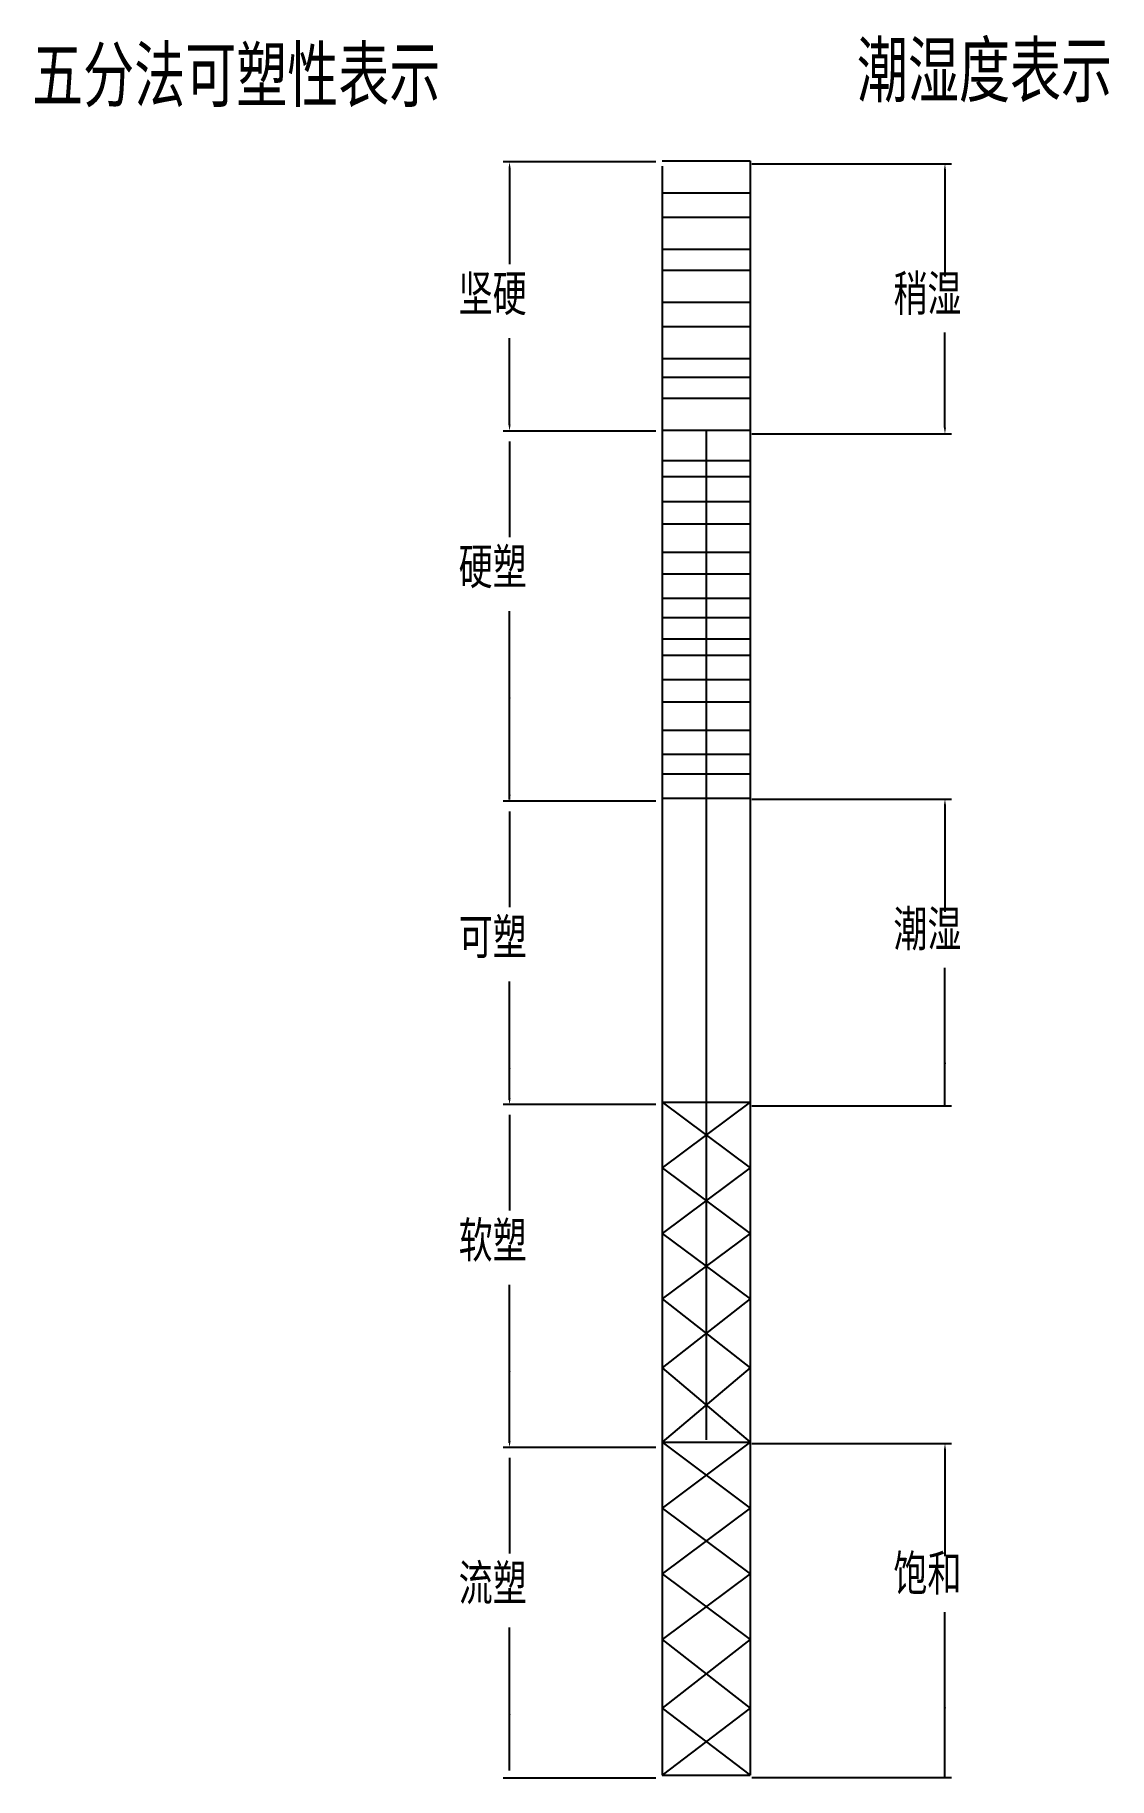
# Model space of a CAD drawing. Extents: x 0 to 30.2, y -49.2 to -0.3.
import ezdxf

# ---------------------------------------------------------------- set-up
doc = ezdxf.new("R2010")
doc.units = 0
doc.header["$MEASUREMENT"] = 0
doc.layers.get('0').update_dxf_attribs({"linetype": 'CONTINUOUS'})
doc.layers.get('DEFPOINTS').update_dxf_attribs({"linetype": 'CONTINUOUS'})
doc.styles.add('LZ_FONTS_FS', font='hxm.ttf', dxfattribs={"width": 0.7})

msp = doc.modelspace()

# ---------------------------------------------------------------- linework, layer by layer
at = {"color": 0, "linetype": 'BYBLOCK'}
for p, q in [((17.443, -3.868), (13.156, -3.868)), ((13.336, -4.048), (13.336, -6.732)), ((20.128, -3.92), (25.729, -3.92)), ((25.549, -4.1), (25.549, -7.081)), ((25.549, -11.318), (25.549, -8.65)), ((13.336, -11.239), (13.336, -8.815)), ((17.443, -11.419), (13.156, -11.419)), ((13.336, -11.706), (13.336, -14.391)), ((20.128, -11.498), (25.729, -11.498)), ((13.336, -21.756), (13.336, -16.474)), ((17.443, -21.801), (13.156, -21.801)), ((20.128, -21.74), (25.729, -21.74)), ((25.549, -21.92), (25.549, -24.901)), ((13.336, -22.088), (13.336, -24.773)), ((13.336, -30.18), (13.336, -26.856)), ((25.549, -30.316), (25.549, -26.47)), ((17.443, -30.311), (13.156, -30.311)), ((13.336, -30.598), (13.336, -33.282)), ((20.128, -30.341), (25.729, -30.341)), ((13.336, -39.796), (13.336, -35.365)), ((17.443, -39.926), (13.156, -39.926)), ((20.128, -39.816), (25.729, -39.816)), ((25.549, -39.996), (25.549, -42.977)), ((13.336, -40.214), (13.336, -42.898)), ((13.336, -48.987), (13.336, -44.981)), ((25.549, -49.159), (25.549, -44.546)), ((17.443, -49.202), (13.156, -49.202)), ((20.128, -49.185), (25.729, -49.185))]:
    msp.add_line(p, q, dxfattribs=at)
for points in [[(17.614, -3.841), (20.089, -3.841)], [(20.089, -3.841), (20.089, -49.116)], [(17.614, -3.991), (17.614, -49.116)], [(17.614, -4.739), (20.089, -4.739)], [(17.614, -5.418), (20.089, -5.418)], [(17.614, -6.315), (20.089, -6.315)], [(17.614, -6.907), (20.089, -6.907)], [(17.614, -7.804), (20.089, -7.804)], [(17.614, -8.484), (20.089, -8.484)], [(17.614, -9.381), (20.089, -9.381)], [(17.614, -9.907), (20.089, -9.907)], [(17.614, -10.498), (20.089, -10.498)], [(17.614, -11.396), (20.089, -11.396)], [(18.852, -11.4), (18.852, -39.711)], [(17.614, -12.24), (20.089, -12.24)], [(17.614, -12.688), (20.089, -12.688)], [(17.614, -13.389), (20.089, -13.389)], [(17.614, -14.024), (20.089, -14.024)], [(17.614, -14.812), (20.089, -14.812)], [(17.614, -15.425), (20.089, -15.425)], [(17.614, -16.104), (20.089, -16.104)], [(17.614, -16.651), (20.089, -16.651)], [(17.614, -17.243), (20.089, -17.243)], [(17.614, -17.703), (20.089, -17.703)], [(17.614, -18.382), (20.089, -18.382)], [(17.614, -19.016), (20.089, -19.016)], [(17.614, -19.805), (20.089, -19.805)], [(17.614, -20.484), (20.089, -20.484)], [(17.614, -21.031), (20.089, -21.031)], [(17.614, -21.71), (20.089, -21.71)], [(17.614, -30.244), (20.089, -30.244)], [(20.089, -30.244), (17.614, -32.083)], [(17.614, -30.244), (20.089, -32.083)], [(17.614, -32.083), (20.089, -33.923)], [(20.089, -32.083), (17.614, -33.923)], [(17.614, -33.923), (20.089, -35.762)], [(20.089, -33.923), (17.614, -35.762)], [(20.089, -35.762), (17.614, -37.689)], [(17.614, -35.762), (20.089, -37.689)], [(17.614, -37.689), (20.089, -39.775)], [(20.089, -37.689), (17.614, -39.775)], [(17.614, -39.775), (20.089, -39.775)], [(17.614, -39.775), (20.089, -41.631)], [(20.089, -39.775), (17.614, -41.631)], [(20.089, -41.631), (17.614, -43.471)], [(17.614, -41.631), (20.089, -43.471)], [(20.089, -43.471), (17.614, -45.31)], [(17.614, -43.471), (20.089, -45.31)], [(17.614, -45.31), (20.089, -47.237)], [(20.089, -45.31), (17.614, -47.237)], [(20.089, -47.237), (17.614, -49.116)], [(17.614, -47.237), (20.089, -49.116)], [(17.614, -49.116), (20.089, -49.116)]]:
    msp.add_lwpolyline(points)
for points in [[(13.306, -4.048), (13.366, -4.048), (13.336, -3.868)], [(25.519, -4.1), (25.579, -4.1), (25.549, -3.92)], [(13.306, -11.239), (13.366, -11.239), (13.336, -11.419)], [(25.519, -11.318), (25.579, -11.318), (25.549, -11.498)], [(13.306, -18.898), (13.366, -18.898), (13.336, -19.078)], [(13.306, -21.621), (13.366, -21.621), (13.336, -21.801)], [(25.519, -21.92), (25.579, -21.92), (25.549, -21.74)], [(13.306, -29.28), (13.366, -29.28), (13.336, -29.46)], [(25.519, -29.138), (25.579, -29.138), (25.549, -29.318)], [(13.306, -30.131), (13.366, -30.131), (13.336, -30.311)], [(13.306, -37.789), (13.366, -37.789), (13.336, -37.969)], [(13.306, -39.746), (13.366, -39.746), (13.336, -39.926)], [(25.519, -39.996), (25.579, -39.996), (25.549, -39.816)], [(13.306, -47.405), (13.366, -47.405), (13.336, -47.585)], [(25.519, -47.214), (25.579, -47.214), (25.549, -47.394)]]:
    msp.add_solid(points, dxfattribs=at)
at = {"layer": 'DEFPOINTS', "color": 0, "linetype": 'BYBLOCK'}
for p in [(17.505, -3.868), (20.066, -3.92), (13.336, -11.419), (17.505, -11.419), (20.066, -11.498), (25.549, -11.498), (13.336, -19.078), (13.336, -21.801), (25.549, -29.318), (13.336, -29.46), (13.336, -30.311), (13.336, -37.969), (13.336, -39.926), (25.549, -47.394), (13.336, -47.585)]:
    msp.add_point(p, dxfattribs=at)

# ---------------------------------------------------------------- texts
at = {"attachment_point": 1, "style": 'LZ_FONTS_FS'}
for s, insert, char_height, width in [('\\f宋体|b0|i0|c134|p2;五分法可塑性表示', (-0.059, -0.67), 1.5, 17.20255), ('\\f宋体|b0|i0|c134|p2;潮湿度表示', (23.078, -0.533), 1.5, 12.28753), ('\\f宋体|b0|i0|c134|p2;坚硬', (11.908, -7.055), 1, 3.19527), ('\\f宋体|b0|i0|c134|p2;稍湿', (24.103, -7.055), 1, 3.19527), ('\\f宋体|b0|i0|c134|p2;硬塑', (11.908, -14.714), 1, 3.19527), ('\\f宋体|b0|i0|c134|p2;潮湿', (24.103, -24.876), 1, 3.19527), ('\\f宋体|b0|i0|c134|p2;可塑', (11.908, -25.096), 1, 3.19527), ('\\f宋体|b0|i0|c134|p2;软塑', (11.908, -33.606), 1, 3.19527), ('\\f宋体|b0|i0|c134|p2;饱和', (24.103, -42.952), 1, 3.19527), ('\\f宋体|b0|i0|c134|p2;流塑', (11.908, -43.221), 1, 3.19527)]:
    msp.add_mtext(s, dxfattribs=dict(at, insert=insert, char_height=char_height, width=width))

doc.saveas('drawing.dxf')
